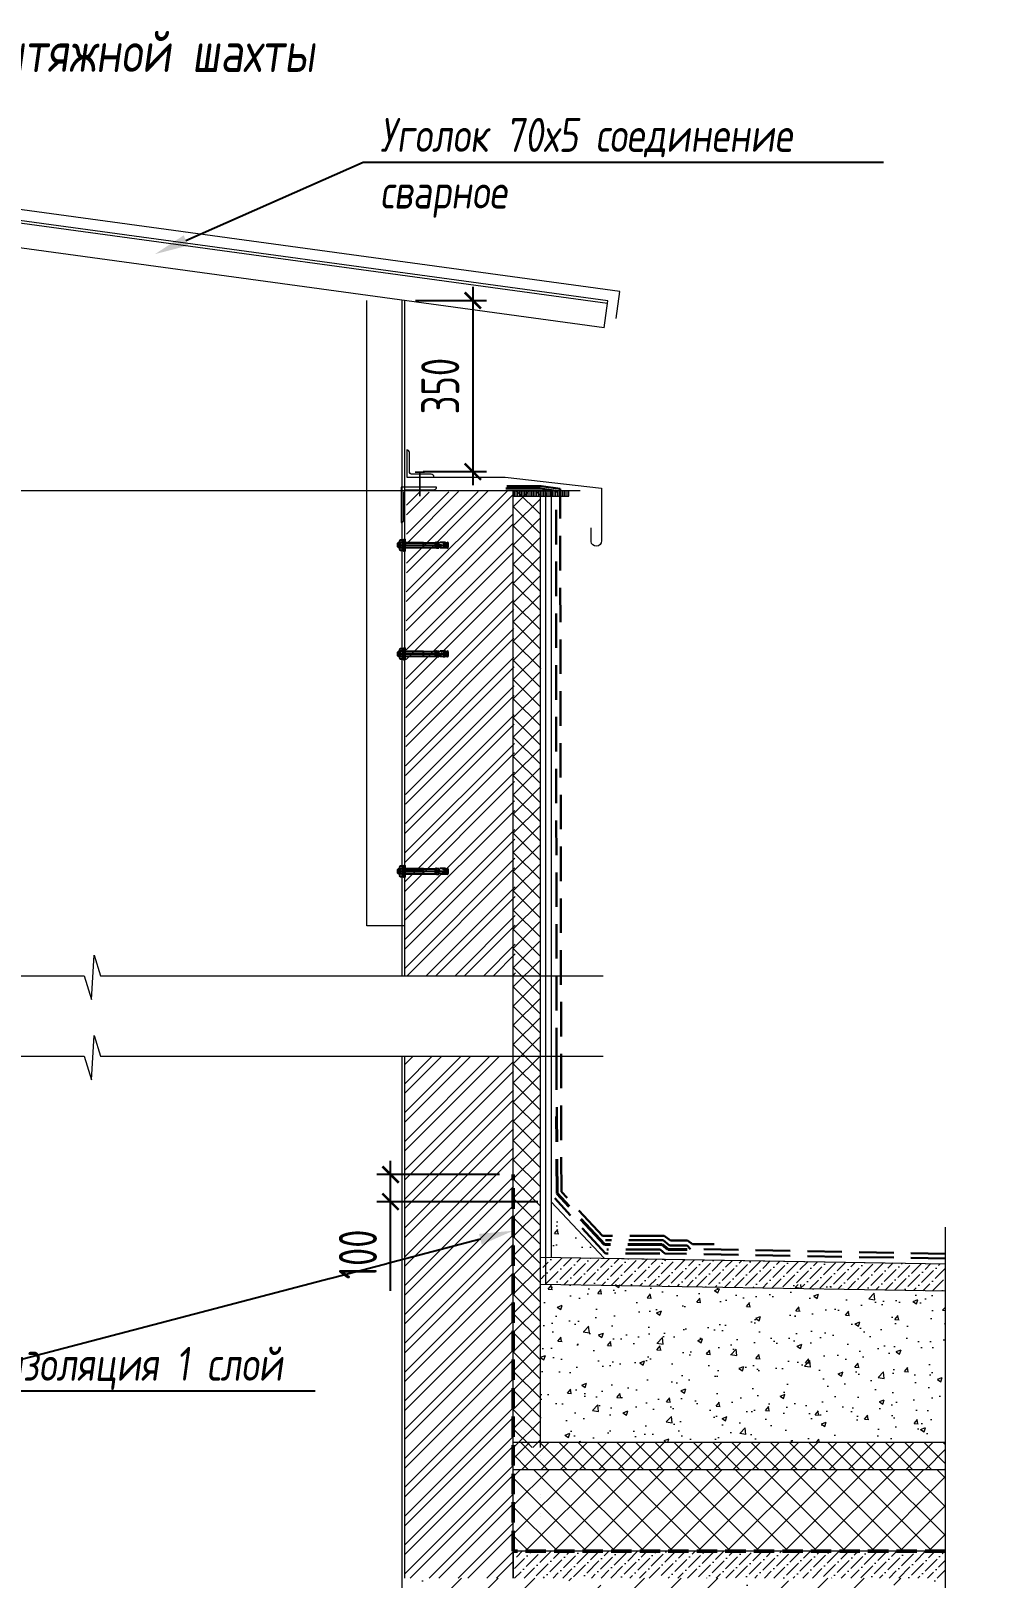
# Model space of a CAD drawing. Header units: millimetres. Extents: x -136099598 to 11807193, y 0 to 779331.
# Drawn here: x 731151 to 734727, y 362623 to 368315 of the extents above; entities that cross this region are included whole.
import ezdxf
from ezdxf import colors
from ezdxf.entities.mleader import LeaderData, LeaderLine
from ezdxf.math import Vec2, Vec3

# ---------------------------------------------------------------- set-up
doc = ezdxf.new("R2010")
doc.units = ezdxf.units.MM
doc.header["$MEASUREMENT"] = 0
doc.linetypes.add('DASHED', pattern=[19.05, 12.7, -6.35])
doc.linetypes.add('ГОСТ 2.303 4', pattern=[7, 5, -2, 0])
doc.layers.get('0').update_dxf_attribs({"color": 250, "lineweight": 9})
doc.layers.get('Defpoints').update_dxf_attribs({"color": 8})
doc.layers.add('АР_Кровельный аэратор', color=250, linetype='Continuous')
for name, color, linetype, lineweight in [('АР_Тонкие', 250, 'Continuous', 5), ('АР_Штриховка', 253, 'Continuous', 13), ('основной', 7, 'Continuous', 18), ('Штриховка', 7, 'Continuous', 5)]:
    doc.layers.add(name, color=color, linetype=linetype, lineweight=lineweight)
doc.styles.add('ISOCPEUR', font='isocpeur.ttf', dxfattribs={"width": 0.7})
doc.styles.add('Архитект', font='isocpeur.ttf', dxfattribs={"width": 0.8, "oblique": 8})
doc.linetypes.add('ограждение1', pattern='A,6.35,-2.54,[133,ltypeshp.shx,S=2.54,R=0,X=-2.54,Y=0],-2.54,25.4', length=36.83)
doc.dimstyles.new('R_50', dxfattribs={"dimtxt": 140, "dimasz": 60, "dimexe": 50, "dimexo": 50, "dimgap": 50, "dimtad": 1, "dimdec": 0, "dimrnd": 5, "dimzin": 0, "dimdsep": 46, "dimtxsty": 'ISOCPEUR', "dimblk": 'ARCHTICK', "dimcen": 50, "dimdle": 50, "dimclrd": 256, "dimclre": 256, "dimclrt": 256, "dimadec": 0, "dimazin": 0, "dimtfac": 2, "dimtdec": 0, "dimtofl": 0, "dimtmove": 1, "dimatfit": 3, "dimfxl": 1, "dimtvp": 3, "dimtfill": 1, "dimtolj": 1, "dimtzin": 0, "dimarcsym": 0})

# ---------------------------------------------------------------- blocks, each defined once
blk = doc.blocks.new('Анкер клиновой 10х10')
at = {"color": 8, "linetype": 'ByBlock', "ltscale": 0.496, "true_color": 0x828282}
for p, q in [((-7.6, 9.5), (-9.4, 8.5)), ((-9.4, 8.5), (-9.4, 2.5)), ((-9.4, 2.5), (-7.6, 1.5)), ((7.6, 9.5), (-7.6, 9.5)), ((7.6, 1.5), (-7.6, 1.5)), ((-4.7, 8.5), (-6.4, 9.5)), ((-6.4, 1.5), (-4.7, 2.5)), ((-5, 10.9), (-3.4, 12.5)), ((-5, 9.5), (-5, 10.9)), ((-5, 10.9), (5, 10.9)), ((-4.7, 2.5), (-4.7, 8.5)), ((-4.2, 9.5), (-4.2, 11.7)), ((-3.4, 12.5), (3.4, 12.5)), ((3.4, 12.5), (5, 10.9)), ((4.2, 9.5), (4.2, 11.7)), ((4.7, 8.5), (6.4, 9.5)), ((4.7, 2.5), (4.7, 8.5)), ((6.4, 1.5), (4.7, 2.5)), ((5, 10.9), (5, 9.5)), ((9.4, 8.5), (7.6, 9.5)), ((7.6, 1.5), (9.4, 2.5)), ((9.4, 2.5), (9.4, 8.5))]:
    blk.add_line(p, q, dxfattribs=at)
at = {"color": 8, "linetype": 'ByBlock', "true_color": 0x828282}
for p, q in [((-7.5, 1.5), (7.5, 1.5)), ((-5, -34.5), (-5, 0)), ((5, 0), (5, -34.5)), ((-5, -34.5), (5, -34.5)), ((-5, -58.5), (-5, -56.5)), ((-5, -56.5), (5, -56.5)), ((-4.5, -34.5), (-4.5, -56.5)), ((4.5, -34.5), (4.5, -56.5)), ((5, -58.5), (5, -56.5)), ((-5.2, -62.7), (-5, -62.7)), ((-5, -58.5), (5, -58.5)), ((-5, -58.7), (5, -58.7)), ((-5, -58.7), (-5, -58.7)), ((-5, -58.7), (-5, -62.7)), ((-5, -62.7), (-3, -62.7)), ((-5, -71), (-5, -64.7)), ((-5, -74.7), (-5, -71)), ((-5, -71), (-3, -71)), ((-1, -74.7), (-5, -74.7)), ((-4.4, -74.7), (-5, -78.5)), ((-5, -78.5), (5, -78.5)), ((-4, -58.7), (-4, -58.7)), ((4, -79.5), (-4, -79.5)), ((-1.7, -58.7), (0, -72.7)), ((0.5, -72), (-0.5, -72)), ((1.7, -58.7), (0, -72.7)), ((0, -59.7), (0, -61.7)), ((5, -74.7), (1, -74.7)), ((5, -62.7), (3, -62.7)), ((5, -71), (3, -71)), ((4, -58.7), (4, -58.5)), ((4.4, -74.7), (5, -78.5)), ((5, -58.7), (5, -62.7)), ((5.2, -62.7), (5, -62.7)), ((5, -74.7), (5, -64.7))]:
    blk.add_line(p, q, dxfattribs=at)
at = {"color": 8, "ltscale": 0.496, "true_color": 0x828282}
for p, q in [((-4.2, 0), (-4.2, -34.5)), ((4.2, 0), (4.2, -34.5))]:
    blk.add_line(p, q, dxfattribs=at)
at = {"color": 8, "linetype": 'ByBlock', "true_color": 0x828282}
blk.add_lwpolyline([(11, 1.5), (11, 0), (-11, 0), (-11, 1.5)], close=True, dxfattribs=at)
at = {"color": 8, "true_color": 0x828282}
blk.add_lwpolyline([(0, 13.5), (0, -80.5)], dxfattribs=at)
at = {"color": 8, "linetype": 'ByBlock', "ltscale": 0.496, "true_color": 0x828282}
for centre, start, end in [((0, -2.1), 66.2864, 113.7136), ((0, 13.1), 246.2864, 293.7136)]:
    blk.add_arc(centre, 11.6, start, end, dxfattribs=at)
at = {"color": 8, "linetype": 'ByBlock', "true_color": 0x828282}
for centre, radius, start, end in [((-4.1, -64.6), 2.25, 59.9661, 120.0339), ((-3.9, -78.4), 1.13, 186.3567, 263.6433), ((0, -57.8), 1.9, 206.6823, 333.3177), ((0, -62.7), 1, 0, 180), ((-6.7, -72.2), 6.21, 336.4167, 355.5108), ((7.8, -71.9), 7.39, 186.0187, 202.0538), ((4.1, -64.6), 2.25, 59.9661, 120.0339), ((3.9, -78.4), 1.13, 276.3567, 353.6433)]:
    blk.add_arc(centre, radius, start, end, dxfattribs=at)
at = {"color": 8, "linetype": 'ByBlock', "true_color": 0x828282, "extrusion": (0, 0, -1)}
for centre, major_axis, ratio, start_param, end_param in [((-4.1, -70.7), (0.48, 3.91), 0.283676, 1.535644, 4.677236), ((-4, -71), (0, 2.29), 0.435872, 1.570796, 4.712389), ((4.1, -70.7), (-0.49, 3.97), 0.279356, 1.604927, 4.746519), ((4, -71), (0, 2.29), 0.435872, 1.570796, 4.712389)]:
    blk.add_ellipse(centre, major_axis=major_axis, ratio=ratio, start_param=start_param, end_param=end_param, dxfattribs=at)
blk = doc.blocks.new('_ArchTick')
at = {"color": 0, "linetype": 'ByBlock', "const_width": 0.15}
blk.add_lwpolyline([(-0.5, -0.5), (0.5, 0.5)], dxfattribs=at)
blk = doc.blocks.new('*D1348')
at = {"layer": 'Defpoints', "color": 0, "transparency": 16777216}
for p in [(732516, 367323.2, 0), (732543.4, 366693.7, -0.1), (732776.7, 366693.7)]:
    blk.add_point(p, dxfattribs=at)
at = {"layer": 'АР_Кровельный аэратор', "lineweight": -2, "transparency": 16777216}
for p, q in [((732776.7, 367373.2), (732776.7, 366643.7)), ((732566, 367323.2), (732826.7, 367323.2)), ((732593.4, 366693.7), (732826.7, 366693.7))]:
    blk.add_line(p, q, dxfattribs=at)
at = {"layer": 'АР_Кровельный аэратор', "lineweight": -2, "transparency": 16777216, "xscale": 60, "yscale": 60, "zscale": 60}
for p, rotation in [((732776.7, 367323.2), 90), ((732776.7, 366693.7), 270)]:
    blk.add_blockref('_ArchTick', p, dxfattribs=dict(at, rotation=rotation))
at = {"layer": 'АР_Кровельный аэратор', "lineweight": 15, "transparency": 16777216, "insert": (732656.7, 367008.4), "char_height": 140, "attachment_point": 5, "rotation": 90, "style": 'ISOCPEUR', "bg_fill": 3, "box_fill_scale": 1.25, "bg_fill_color": 256, "bg_fill_true_color": 13158600, "bg_fill_transparency": 0}
blk.add_mtext('\\A1;350', dxfattribs=at)
blk = doc.blocks.new('*D1347')
at = {"layer": 'Defpoints', "color": 0, "transparency": 16777216}
for p in [(732473.8, 364107.5), (732925.2, 364107.5, 0), (733065.4, 364007.5, 0)]:
    blk.add_point(p, dxfattribs=at)
at = {"layer": 'АР_Кровельный аэратор', "lineweight": -2, "transparency": 16777216}
for p, q in [((732473.8, 363957.5), (732473.8, 364157.5)), ((732875.2, 364107.5), (732423.8, 364107.5)), ((733015.4, 364007.5), (732423.8, 364007.5)), ((732473.8, 363680.4), (732473.8, 364007.5))]:
    blk.add_line(p, q, dxfattribs=at)
at = {"layer": 'АР_Кровельный аэратор', "lineweight": -2, "transparency": 16777216, "xscale": 60, "yscale": 60, "zscale": 60}
for p, rotation in [((732473.8, 364107.5), 90), ((732473.8, 364007.5), 270)]:
    blk.add_blockref('_ArchTick', p, dxfattribs=dict(at, rotation=rotation))
at = {"layer": 'АР_Кровельный аэратор', "lineweight": 15, "transparency": 16777216, "insert": (732353.8, 363813.7), "char_height": 140, "attachment_point": 5, "rotation": 90, "style": 'ISOCPEUR', "bg_fill": 3, "box_fill_scale": 1.25, "bg_fill_color": 256, "bg_fill_true_color": 13158600, "bg_fill_transparency": 0}
blk.add_mtext('\\A1;100', dxfattribs=at)

msp = doc.modelspace()

# ---------------------------------------------------------------- hatches: boundary and pattern name
at = {"layer": 'АР_Кровельный аэратор', "lineweight": 15}
h = msp.add_hatch(dxfattribs=at)
h.set_pattern_fill('ANSI32', color=256, scale=200, style=0)
h.set_pattern_definition([(45, (-3260890.96, 874906.165), (-53.0330086, 53.0330086), []), (45, (-3260855.605, 874906.165), (-53.0330086, 53.0330086), [])])
h.paths.add_polyline_path([(732926.04, 364543.165), (732526.04, 364543.165), (732526.04, 362623.156), (732926.04, 362623.156)])
h.paths.add_polyline_path([(732526.04, 364839.165), (732933.343, 364839.165), (732925.19, 366623.16), (732533.343, 366616.863)])
h = msp.add_hatch(dxfattribs=at)
h.set_pattern_fill('ANSI31', color=256, scale=2, angle=45, style=0, double=1)
h.set_pattern_definition([(90, (-1134979.645, -2065875.038), (-6.35, 1e-15), [])])
h.paths.add_polyline_path([(732926.04, 366623.16), (732926.04, 366603.428), (733130.307, 366603.428), (733130.308, 366623.16)])
h = msp.add_hatch(dxfattribs=at)
h.set_pattern_fill('НЕМЕТАЛЛИЧЕСКИЕ МАТЕРИАЛЫ', color=256, scale=29.981702, pattern_type=2)
h.set_pattern_definition([(45, (935226.38, 253547.33), (-53.000662, 53.000662), []), (135, (935226.38, 253547.33), (-53.000662, -53.000662), [])])
edge = h.paths.add_edge_path()
edge.add_line((734515.513, 362722.101), (733781.068, 362723.1))
edge.add_line((733781.068, 362723.1), (733774.672, 362723.1))
edge.add_line((733774.672, 362723.1), (732925.19, 362723.1))
edge.add_line((732925.19, 362723.1), (732925.19, 362922.978))
edge.add_line((734486.103, 362922.978), (732925.19, 362922.978))
edge.add_line((734515.513, 362922.978), (734515.513, 362733.094))
h.paths.add_polyline_path([(734515.513, 363023.1), (734515.513, 362922.978), (732925.19, 362922.978), (732925.19, 363023.1)])
h = msp.add_hatch(dxfattribs=at)
h.set_pattern_fill('ANSI36', color=256, scale=30, style=0)
h.set_pattern_definition([(45, (-82603.27, 153856.05), (50.513941, 185.217782), [238.125, -47.625, 0, -47.625])])
h.paths.add_polyline_path([(734604.025, 362451.923), (734415.513, 362489.626), (734515.513, 362509.626), (734515.513, 362623.176), (732526.039, 362623.181), (732526.039, 362223.175), (734515.513, 362223.174), (734515.513, 362429.626), (734604.025, 362447.328)])
at = {"layer": 'АР_Штриховка'}
h = msp.add_hatch(dxfattribs=at)
h.set_pattern_fill('AR-CONC', color=256)
h.set_pattern_definition([(50, (-85964.2, 152459.95), (182.18467, -15.939086), [19.05, -209.55]), (355, (-85964.2, 152459.95), (-35.24342, 191.056845), [15.24, -167.640584]), (100.451445, (-85949.01, 152458.62), (146.941247, 175.117752), [16.19001, -178.090245]), (46.1842, (-85964.2, 152510.75), (271.07904, -42.04233), [28.575, -314.325]), (96.635558, (-85941.6, 152507.24), (237.40413, 247.426125), [24.28502, -267.13561]), (351.18415, (-85964.2, 152510.75), (237.40413, 247.42612), [22.85997, -251.45973]), (21, (-85938.8, 152498.05), (151.61439, -102.265198), [19.05, -209.55]), (326, (-85938.8, 152498.05), (61.80203, 184.187966), [15.24, -167.64]), (71.451445, (-85926.16, 152489.52), (213.41642, 81.92277), [16.19001, -178.089938]), (37.5, (-85964.196, 152459.946), (3.088603, 84.555039), [0, -165.608, 0, -170.18, 0, -168.275]), (7.5, (-85964.2, 152459.95), (66.8196625, 100.180575), [0, -97.028, 0, -161.798, 0, -64.135]), (327.5, (-86020.84, 152459.946), (135.590595, -5.728744), [0, -63.5, 0, -198.12, 0, -262.89]), (317.5, (-86046.24, 152459.95), (148.129181, 25.426491), [0, -82.55, 0, -131.572, 0, -186.69])])
h.paths.add_polyline_path([(733260.168, 363803.453), (733065.287, 363803.626), (733065.351, 364007.51)])
h = msp.add_hatch(dxfattribs=at)
h.set_pattern_fill('AR-CONC', color=256)
h.set_pattern_definition([(50, (-59885.52, -8679.01), (182.18467, -15.939086), [19.05, -209.55]), (355, (-59885.52, -8679.01), (-35.24342, 191.056845), [15.24, -167.640584]), (100.451445, (-59870.33, -8680.34), (146.941247, 175.117752), [16.19001, -178.090245]), (46.1842, (-59885.52, -8628.21), (271.07904, -42.04233), [28.575, -314.325]), (96.635558, (-59862.93, -8631.72), (237.404134, 247.426125), [24.28502, -267.13561]), (351.18415, (-59885.52, -8628.2), (237.40413, 247.426125), [22.85997, -251.45973]), (21, (-59860.12, -8640.91), (151.61439, -102.265198), [19.05, -209.55]), (326, (-59860.12, -8640.91), (61.80203, 184.187966), [15.24, -167.64]), (71.451445, (-59847.48, -8649.44), (213.41642, 81.92277), [16.19001, -178.089938]), (37.5, (-59885.52, -8679.01), (3.0886033, 84.555039), [0, -165.608, 0, -170.18, 0, -168.275]), (7.5, (-59885.52, -8679.01), (66.8196625, 100.180575), [0, -97.028, 0, -161.798, 0, -64.135]), (327.5, (-59942.16, -8679.01), (135.590595, -5.728744), [0, -63.5, 0, -198.12, 0, -262.89]), (317.5, (-59967.56, -8679.01), (148.129181, 25.426491), [0, -82.55, 0, -131.572, 0, -186.69])])
h.paths.add_polyline_path([(734515.513, 363703.453), (734515.513, 363123.1), (733025.129, 363123.1), (733025.129, 363703.453)])
at = {"layer": 'Штриховка', "ltscale": 10}
h = msp.add_hatch(dxfattribs=at)
h.set_pattern_fill('НЕМЕТАЛЛИЧЕСКИЕ МАТЕРИАЛЫ', color=256, scale=19.987801, angle=-90, pattern_type=2)
h.set_pattern_definition([(315, (609327.67, 152371.35), (35.333775, 35.333775), []), (45, (609327.67, 152371.35), (-35.333775, 35.333775), [])])
edge = h.paths.add_edge_path(flags=17)
edge.add_line((732925.19, 364158.061), (732925.19, 362716.62))
edge = h.paths.add_edge_path()
edge.add_line((733025.391, 366617.955), (733025.391, 366621.592))
edge.add_line((733025.19, 362716.62), (733025.19, 364134.925))
edge.add_line((733025.19, 362716.62), (733025.19, 362913.958))
edge.add_line((733025.19, 362913.958), (733025.19, 364131.288))
h.paths.add_polyline_path([(733025.191, 366623.16), (732925.191, 366623.16), (732925.19, 363103.1), (733025.19, 363103.1)])
h.paths.add_polyline_path([(733025.19, 364045.593), (733025.19, 364138.562), (733025.19, 362851.446)], flags=0)
edge = h.paths.add_edge_path(flags=16)
edge.add_line((733025.19, 364138.562), (733025.19, 362851.446))
edge.add_line((733025.19, 364138.562), (733025.19, 364131.288))
edge.add_line((733025.19, 362913.958), (733025.19, 364131.288))
edge.add_line((733025.19, 362913.958), (733025.19, 363207.873))
edge.add_line((733025.19, 363600.006), (733025.19, 363207.873))
edge.add_line((733025.19, 363061.654), (733025.19, 363600.006))
edge.add_line((733025.19, 363061.654), (733025.19, 362851.446))
edge = h.paths.add_edge_path(flags=17)
edge.add_line((732925.19, 362716.62), (732925.19, 364158.061))
at = {"layer": 'Штриховка', "ltscale": 50}
h = msp.add_hatch(dxfattribs=at)
h.set_pattern_fill('БЕТОН И ИЗДЕЛИЯ ИЗ НЕГО', color=256, scale=9.993901, pattern_type=2)
h.set_pattern_definition([(45, (-292541.637, -614568.79), (13.2501655, 48.5839401), [62.4618791, -13.4917659, 0, -13.4917659])])
edge = h.paths.add_edge_path()
edge.add_line((733025.129, 363708.743), (733040.751, 363803.392))
edge.add_line((733040.751, 363803.392), (733343.911, 363798.18))
edge.add_line((733364.983, 363783.404), (733343.911, 363798.18))
edge.add_line((733448.395, 363783.404), (733364.983, 363783.404))
edge.add_line((733467.18, 363796.164), (733448.395, 363783.404))
edge.add_line((733467.18, 363796.164), (733644.638, 363793.339))
edge.add_line((733644.638, 363793.339), (734495.21, 363779.6))
edge.add_line((734515.513, 363779.025), (734515.513, 363689.572))
edge.add_line((734515.513, 363679.086), (733031.186, 363703.453))
edge.add_line((733025.129, 363703.453), (733025.129, 363803.392))
h.paths.add_polyline_path([(733448.395, 363783.404), (733364.983, 363783.404), (733343.911, 363798.18), (733364.892, 363797.837), (733444.822, 363796.53), (733467.18, 363796.164)], flags=16)
at = {"layer": 'Штриховка', "ltscale": 10}
h = msp.add_hatch(dxfattribs=at)
h.set_pattern_fill('НЕМЕТАЛЛИЧЕСКИЕ МАТЕРИАЛЫ', color=256, scale=19.987801, pattern_type=2)
h.set_pattern_definition([(45, (931933.574, 242511.185), (-35.333775, 35.333775), []), (135, (931933.574, 242511.185), (-35.333775, -35.333775), [])])
edge = h.paths.add_edge_path(flags=16)
edge.add_line((732925.19, 363123.1), (735471.731, 363123.1))
edge = h.paths.add_edge_path()
edge.add_line((735274.392, 363023.1), (732960.56, 363023.1))
edge.add_line((735471.731, 363023.1), (735274.392, 363023.1))
edge.add_line((735471.731, 363023.1), (732925.19, 363023.1))
edge.add_line((732960.56, 363023.1), (732925.19, 363023.1))
h.paths.add_polyline_path([(734142.757, 363023.1), (732975.927, 363023.1), (735336.905, 363023.1)], flags=17)
edge = h.paths.add_edge_path()
edge.add_line((735126.696, 363023.1), (735336.905, 363023.1))
edge.add_line((735126.696, 363023.1), (734588.344, 363023.1))
edge.add_line((734588.344, 363023.1), (734980.477, 363023.1))
edge.add_line((735274.392, 363023.1), (734980.477, 363023.1))
edge.add_line((735274.392, 363023.1), (732960.56, 363023.1))
edge.add_line((732975.927, 363023.1), (732960.56, 363023.1))
edge.add_line((732975.927, 363023.1), (735336.905, 363023.1))
edge = h.paths.add_edge_path(flags=17)
edge.add_line((735471.731, 363123.1), (732925.19, 363123.1))
h.paths.add_polyline_path([(734515.513, 363123.1), (734515.513, 363023.1), (732925.19, 363023.1), (732925.19, 363123.1)])
at = {"layer": 'Штриховка', "ltscale": 50}
h = msp.add_hatch(dxfattribs=at)
h.set_pattern_fill('БЕТОН И ИЗДЕЛИЯ ИЗ НЕГО', color=256, scale=9.993901, pattern_type=2)
h.set_pattern_definition([(45, (-292441.698, -615649.08), (13.2501655, 48.5839401), [62.4618791, -13.4917659, 0, -13.4917659])])
edge = h.paths.add_edge_path()
edge.add_line((732925.19, 362628.452), (732940.812, 362723.1))
edge.add_line((732940.812, 362723.1), (733244.057, 362723.1))
edge.add_line((733265.044, 362703.112), (733244.057, 362723.1))
edge.add_line((733348.456, 362703.112), (733265.044, 362703.112))
edge.add_line((733367.36, 362723.1), (733348.456, 362703.112))
edge.add_line((733367.36, 362723.1), (733544.873, 362723.1))
edge.add_line((733544.873, 362723.1), (734512.766, 362723.1))
edge.add_line((734515.513, 362723.1), (734515.513, 362623.161))
edge.add_line((734512.982, 362623.161), (732931.247, 362623.161))
edge.add_line((732925.19, 362623.161), (732925.19, 362723.1))
h.paths.add_polyline_path([(733348.456, 362703.112), (733265.044, 362703.112), (733244.057, 362723.1), (733265.044, 362723.1), (733344.995, 362723.1), (733367.36, 362723.1)], flags=17)

# ---------------------------------------------------------------- linework, layer by layer
at = {"ltscale": 100}
for p, q in [((732925.19, 363663.161, 0), (732925.19, 364263.1, 0)), ((734515.513, 362722.101, 0), (732924.191, 362722.101, 0))]:
    msp.add_line(p, q, dxfattribs=at)
at = {"ltscale": 100, "elevation": 0}
for points in [[(732925.19, 363123.1), (734515.513, 363123.1)], [(732925.19, 363023.1), (734515.513, 363023.1)]]:
    msp.add_lwpolyline(points, dxfattribs=at)
at = {"layer": 'АР_Кровельный аэратор', "lineweight": 15}
for p, q in [((733317.922, 367356.472, 0.178), (729571.989, 367867.281, -0.047)), ((733271.533, 367312.335, 0.176), (729604.866, 367812.335, -0.045)), ((733272.884, 367322.243, 0.176), (729606.217, 367822.243, -0.045)), ((733259.373, 367223.16, 0.176), (729592.706, 367723.16, -0.045)), ((733304.411, 367257.389, 0.178), (733317.922, 367356.472, 0.178)), ((732386.04, 365023.095, 0), (732386.04, 367323.16, 0)), ((732516.04, 364839.165, 0), (732516.04, 367323.16, 0)), ((732526.04, 364839.165, 0), (732526.04, 367323.16, 0)), ((733259.373, 367223.16, 0.176), (733272.884, 367322.243, 0.176)), ((733171.702, 366623.16, -0.001), (729940.741, 366623.16, -0.001)), ((732526.04, 365023.161, 0), (732386.04, 365023.095, 0)), ((732516.04, 362223.16, 0), (732516.04, 364543.165, 0)), ((732526.04, 362623.16, 0), (732526.04, 364543.165, 0))]:
    msp.add_line(p, q, dxfattribs=at)
for points, elevation in [([(732533.355, 366673.71), (732633.355, 366673.71, 0.41421356), (732623.355, 366683.71), (732553.355, 366683.71, -0.41421356), (732543.355, 366693.71), (732543.355, 366763.71, 0.41421356), (732533.355, 366773.71)], -0.133), ([(732513.111, 366636.864), (732513.111, 366506.864, 0.41421356), (732523.111, 366516.864), (732523.111, 366616.864, -0.41421356), (732533.111, 366626.864), (732633.111, 366626.864, 0.41421356), (732643.111, 366636.864)], -0.001)]:
    msp.add_lwpolyline(points, format="xyb", close=True, dxfattribs=dict(at, elevation=elevation))
for points, format, elevation in [([(732533.275, 366757.253), (732533.355, 366673.71), (732896.15, 366673.71), (733250.04, 366633.161), (733250.04, 366438.436, -0.95381659), (733211.518, 366436.614), (733211.518, 366487.17)], "xyb", -0.133), ([(733865.205, 363895.917, 0, 0, 0), (734366.655, 363889.344, 40, 0, 0), (734478.023, 363887.885, 0, 0, 0)], "xyseb", -0.225)]:
    msp.add_lwpolyline(points, format=format, dxfattribs=dict(at, elevation=elevation))
at = {"layer": 'АР_Кровельный аэратор', "lineweight": 15, "const_width": 6, "elevation": -0.542}
for points in [[(732563.947, 366691.643), (732599.845, 366691.643)], [(732581.896, 366691.731), (732581.896, 366602.245)]]:
    msp.add_lwpolyline(points, dxfattribs=at)
at = {"layer": 'АР_Кровельный аэратор', "lineweight": 15, "elevation": 0}
for points in [[(732925.19, 362722.101), (732925.19, 362623.156), (732925.19, 366623.16)], [(729536.725, 364839.165), (731346.117, 364839.165), (731373.255, 364752.075), (731383.101, 364914.95), (731406.938, 364839.165), (733256.725, 364839.165)], [(729536.725, 364543.165), (731346.117, 364543.165), (731373.255, 364456.075), (731383.101, 364618.95), (731406.938, 364543.165), (733256.725, 364543.165)], [(734515.513, 362123.69), (734515.513, 362429.626), (734615.513, 362449.626), (734415.513, 362489.626), (734515.513, 362509.626), (734515.513, 363913.626)]]:
    msp.add_lwpolyline(points, dxfattribs=at)
at = {"layer": 'АР_Кровельный аэратор', "lineweight": 15, "elevation": -0.001}
msp.add_lwpolyline([(733130.307, 366603.428), (733130.307, 366623.16), (732926.04, 366623.16), (732926.04, 366603.428)], close=True, dxfattribs=at)
at = {"layer": 'АР_Тонкие', "color": 5, "linetype": 'DASHED', "lineweight": 30, "ltscale": 10, "elevation": 0}
for points in [[(733664.739, 363851.991), (733584.272, 363851.991), (733566.561, 363864.508), (733503.454, 363864.508), (733480.953, 363881.998), (733253.108, 363882.197), (733102.26, 364044.179), (733097.914, 366630.79), (733028.146, 366640.318), (732887.517, 366640.318)], [(734515.513, 363815.941), (733577.682, 363833.59), (733565.58, 363846.487), (733500.327, 363846.487), (733477.288, 363866.008), (733264.983, 363866.008)]]:
    msp.add_lwpolyline(points, dxfattribs=at)
at = {"layer": 'АР_Тонкие', "color": 1, "linetype": 'DASHED', "lineweight": 30, "ltscale": 10, "elevation": 0}
for points in [[(733495.14, 363831.422), (733473.781, 363850.09), (733260.891, 363850.09), (733086.293, 364037.765), (733084.571, 364520.941), (733082.68, 366622.504), (733024.734, 366631.311), (732887.517, 366631.311)], [(733464.861, 363817.013), (733264.983, 363817.013), (733078.105, 364021.246)], [(734515.513, 363798.506), (733482.879, 363817.013), (733466.254, 363832.217), (733269.123, 363832.217)]]:
    msp.add_lwpolyline(points, dxfattribs=at)
at = {"layer": 'АР_Тонкие', "color": 1, "linetype": 'DASHED', "lineweight": 40, "ltscale": 10, "elevation": 0}
msp.add_lwpolyline([(733564.8, 363831.422), (733495.14, 363831.422), (733473.781, 363850.09), (733260.891, 363850.09), (733086.293, 364037.765), (733084.571, 364321.063)], dxfattribs=at)
at = {"layer": 'основной', "ltscale": 100}
msp.add_line((733025.129, 363103.1, 0), (733025.428, 366623.16, 0), dxfattribs=at)
at = {"layer": 'основной', "ltscale": 100, "elevation": 0}
for points in [[(732925.19, 366623.16), (733065.351, 366623.16), (733065.351, 364007.51), (733260.104, 363799.55), (734515.513, 363779.272)], [(733065.351, 364007.51), (733065.105, 363802.738)], [(734515.513, 363679.086), (733025.129, 363703.453), (733025.129, 363803.392), (734515.513, 363779.025)]]:
    msp.add_lwpolyline(points, dxfattribs=at)
at = {"layer": 'Штриховка', "linetype": 'ограждение1', "ltscale": 2, "elevation": 0}
msp.add_lwpolyline([(733045.768, 363701.871), (733045.682, 366616.667)], dxfattribs=at)
at = {"layer": 'Штриховка', "color": 6, "linetype": 'ГОСТ 2.303 4', "lineweight": 50, "ltscale": 15, "elevation": 0}
msp.add_lwpolyline([(734515.513, 362722.101), (732925.19, 362722.101), (732925.19, 364107.51)], dxfattribs=at)

# ---------------------------------------------------------------- block references
at = {"layer": 'АР_Кровельный аэратор', "lineweight": 15, "xscale": 2, "yscale": 2, "zscale": 2, "rotation": 90.00000000000001}
for p in [(732526.039, 366423.161, -0.001), (732526.039, 366023.161, -0.001), (732526.039, 365223.161, 0)]:
    msp.add_blockref('Анкер клиновой 10х10', p, dxfattribs=at)

# ---------------------------------------------------------------- texts
at = {"layer": 'АР_Кровельный аэратор', "lineweight": 15, "insert": (730062.626, 368313.849, 0), "char_height": 150, "attachment_point": 1, "style": 'Архитект'}
msp.add_mtext_dynamic_manual_height_columns('Устройство вытяжной шахты ', width=10442.78964, gutter_width=4000, heights=[342.285], dxfattribs=at)

# ---------------------------------------------------------------- leaders
at = {"layer": 'АР_Кровельный аэратор', "lineweight": 15}
ml = msp.add_multileader_mtext('Standard', dxfattribs=at)
ml.set_content('Уголок 70х5 соединение сварное', color=256, style='Архитект')
ml.set_leader_properties()
ml.build(insert=Vec2(0, 0))
ml.multileader.update_dxf_attribs({"text_left_attachment_type": 6, "text_right_attachment_type": 6, "dogleg_length": 50, "arrow_head_size": 125})
ctx = ml.context
ctx.base_point, ctx.char_height, ctx.arrow_head_size, ctx.landing_gap_size, ctx.plane_origin = Vec3(732422.95, 367832.392, -0.045), 125, 125, 12.5, Vec3(722180.095, 375360.821, -0.045)
ctx.left_attachment, ctx.right_attachment = 6, 6
notes = []
notes.append((ctx, [(0, (1, 1, 0), (732372.95, 367832.392, -0.045), (1, 0), 50, [(1, [(731606.725, 367493.582, -0.045)], 0, [])])]))
ctx.mtext.insert, ctx.mtext.width, ctx.mtext.defined_height, ctx.mtext.flow_direction = Vec3(732435.45, 367994.892, -0.045), 1833.70853, 583.203, 5
ml = msp.add_multileader_mtext('Standard', dxfattribs=at)
ml.set_content('Керамзитовый гравий по уклону, \\P400 кг/м3, пропитанный \\Pцементныммолочком - 10÷410мм', color=256, style='Архитект')
ml.set_leader_properties()
ml.build(insert=Vec2(0, 0))
ml.multileader.update_dxf_attribs({"text_left_attachment_type": 6, "text_right_attachment_type": 6, "dogleg_length": 50, "arrow_head_size": 125})
ctx = ml.context
ctx.base_point, ctx.char_height, ctx.arrow_head_size, ctx.landing_gap_size, ctx.plane_origin = Vec3(729653.605, 361943.414, 0), 125, 125, 12.5, Vec3(741411.706, 355184.158, 0)
ctx.left_attachment, ctx.right_attachment = 6, 6
notes.append((ctx, [(0, (1, 1, 0), (729603.605, 361943.414, 0), (1, 0), 50, [(1, [(729190.52, 363323.32, 0)], 0, [])])]))
ctx.mtext.insert, ctx.mtext.flow_direction = Vec3(729666.105, 362093.414, 0), 5
for ctx, leaders in notes:
    for number, flags, end, landing, length, lines in leaders:
        leader = LeaderData()
        leader.index, (leader.has_last_leader_line, leader.has_dogleg_vector, leader.attachment_direction) = number, flags
        leader.last_leader_point, leader.dogleg_vector, leader.dogleg_length = Vec3(end), Vec3(landing), length
        for number, points, colour, breaks in lines:
            line = LeaderLine()
            line.index, line.vertices, line.color, line.breaks = number, Vec3.list(points), colors.encode_raw_color(colour), breaks
            leader.lines.append(line)
        ctx.leaders.append(leader)

# ---------------------------------------------------------------- next in the draw order: dimensions: what is measured, and where the dimension line sits
dim = msp.add_linear_dim(base=(732776.725, 366693.71), p1=(732516.04, 367323.16, 0), p2=(732543.355, 366693.71, -0.133), angle=90, text='350', dimstyle='R_50', override={"dimpost": '\\X'}, dxfattribs=at)
dim.commit()
dim.dimension.update_dxf_attribs({"geometry": '*D1348', "text_midpoint": (732656.725, 367008.435)})
dim = msp.add_linear_dim(base=(732473.771, 364107.51), p1=(733065.351, 364007.51, 0), p2=(732925.19, 364107.51, 0), angle=90, dimstyle='R_50', override={"dimpost": '\\X'}, dxfattribs=at)
dim.commit()
dim.dimension.update_dxf_attribs({"geometry": '*D1347', "text_midpoint": (732473.771, 363813.727), "dimtype": 160})

# ---------------------------------------------------------------- next in the draw order: leaders
ml = msp.add_multileader_mtext('Standard', dxfattribs=at)
ml.set_content('Пароизоляция 1 слой', color=256, style='Архитект')
ml.set_leader_properties()
ml.build(insert=Vec2(0, 0))
ml.multileader.update_dxf_attribs({"text_left_attachment_type": 6, "text_right_attachment_type": 6, "dogleg_length": 50, "arrow_head_size": 125})
ctx = ml.context
ctx.base_point, ctx.char_height, ctx.arrow_head_size, ctx.landing_gap_size, ctx.plane_origin = Vec3(730725.181, 363311.408, 0), 125, 125, 12.5, Vec3(741218.775, 356108.528, 0)
ctx.left_attachment, ctx.right_attachment = 6, 6
notes = []
notes.append((ctx, [(0, (1, 1, 0), (730675.181, 363311.408, 0), (1, 0), 50, [(0, [(732925.19, 363901.037, 0)], 0, []), (1, [(729926.039, 363794.656, 0)], 0, [])])]))
ctx.mtext.insert, ctx.mtext.flow_direction = Vec3(730737.681, 363473.908, 0), 5
for ctx, leaders in notes:
    for number, flags, end, landing, length, lines in leaders:
        leader = LeaderData()
        leader.index, (leader.has_last_leader_line, leader.has_dogleg_vector, leader.attachment_direction) = number, flags
        leader.last_leader_point, leader.dogleg_vector, leader.dogleg_length = Vec3(end), Vec3(landing), length
        for number, points, colour, breaks in lines:
            line = LeaderLine()
            line.index, line.vertices, line.color, line.breaks = number, Vec3.list(points), colors.encode_raw_color(colour), breaks
            leader.lines.append(line)
        ctx.leaders.append(leader)

doc.saveas('drawing.dxf')
